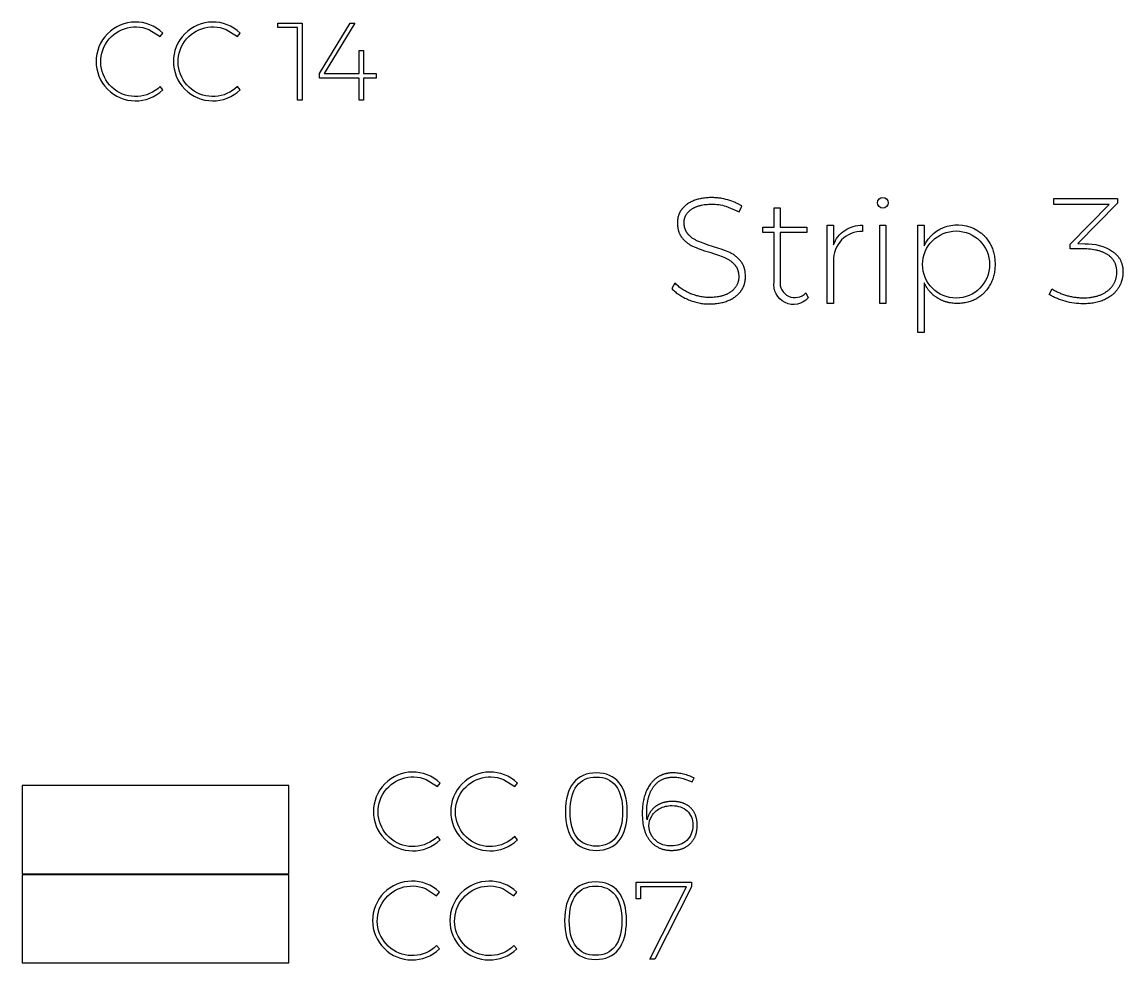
# Model space of a CAD drawing. Header units: millimetres. Extents: x -1043 to -744, y -1370 to -1206.
# Drawn here: x -837.28 to -805.95, y -1317.79 to -1291.02 of the extents above; entities that cross this region are included whole.
import ezdxf

# ---------------------------------------------------------------- set-up
doc = ezdxf.new("R2010")
doc.units = ezdxf.units.MM
doc.header["$MEASUREMENT"] = 0
doc.layers.add('Electronics$CUT3', color=178, linetype='Continuous', true_color=0x000000)
doc.layers.add('Electronics$ENGRAVE1', color=5, linetype='Continuous', true_color=0x0000ff)

msp = doc.modelspace()

# ---------------------------------------------------------------- linework, layer by layer
at = {"layer": 'Electronics$CUT3'}
for points in [[(-825.776, -1312.572), (-825.46, -1312.772), (-825.382, -1312.672, 2.359226), (-825.378, -1314.283), (-825.46, -1314.193, -1.864699)], [(-823.576, -1312.572), (-823.26, -1312.772), (-823.182, -1312.672, 2.359226), (-823.178, -1314.283), (-823.26, -1314.193, -1.864699)], [(-825.799, -1315.675), (-825.483, -1315.875), (-825.404, -1315.775, 2.359226), (-825.401, -1317.387), (-825.483, -1317.296, -1.864699)], [(-823.599, -1315.675), (-823.283, -1315.875), (-823.204, -1315.775, 2.359226), (-823.201, -1317.387), (-823.283, -1317.296, -1.864699)]]:
    msp.add_lwpolyline(points, format="xyb", close=True, dxfattribs=at)
for points in [[(-818.472, -1312.539), (-818.212, -1312.637), (-818.156, -1312.525), (-818.191, -1312.509), (-818.227, -1312.494), (-818.264, -1312.479), (-818.301, -1312.466), (-818.339, -1312.453), (-818.377, -1312.441), (-818.416, -1312.43), (-818.456, -1312.42), (-818.496, -1312.411), (-818.535, -1312.403), (-818.573, -1312.396), (-818.611, -1312.391), (-818.648, -1312.386), (-818.685, -1312.383), (-818.721, -1312.381), (-818.756, -1312.381), (-818.79, -1312.381), (-818.806, -1312.382), (-818.823, -1312.383), (-818.839, -1312.384), (-818.855, -1312.386), (-818.871, -1312.388), (-818.887, -1312.39), (-818.902, -1312.392), (-818.918, -1312.395), (-818.933, -1312.398), (-818.948, -1312.401), (-818.963, -1312.405), (-818.978, -1312.408), (-818.993, -1312.412), (-819.008, -1312.417), (-819.022, -1312.421), (-819.036, -1312.426), (-819.051, -1312.432), (-819.065, -1312.437), (-819.079, -1312.443), (-819.093, -1312.449), (-819.106, -1312.455), (-819.12, -1312.462), (-819.133, -1312.469), (-819.146, -1312.476), (-819.159, -1312.483), (-819.172, -1312.491), (-819.185, -1312.499), (-819.198, -1312.507), (-819.21, -1312.516), (-819.223, -1312.525), (-819.235, -1312.534), (-819.247, -1312.543), (-819.259, -1312.553), (-819.271, -1312.563), (-819.282, -1312.573), (-819.294, -1312.583), (-819.305, -1312.593), (-819.316, -1312.604), (-819.326, -1312.615), (-819.337, -1312.626), (-819.348, -1312.637), (-819.358, -1312.649), (-819.368, -1312.661), (-819.378, -1312.673), (-819.388, -1312.685), (-819.397, -1312.698), (-819.416, -1312.723), (-819.434, -1312.75), (-819.451, -1312.777), (-819.467, -1312.806), (-819.483, -1312.835), (-819.498, -1312.865), (-819.513, -1312.896), (-819.526, -1312.928), (-819.539, -1312.961), (-819.551, -1312.995), (-819.562, -1313.029), (-819.573, -1313.064), (-819.582, -1313.099), (-819.591, -1313.136), (-819.599, -1313.172), (-819.606, -1313.21), (-819.612, -1313.248), (-819.618, -1313.287), (-819.622, -1313.327), (-819.626, -1313.367), (-819.629, -1313.408), (-819.631, -1313.45), (-819.632, -1313.492), (-819.633, -1313.536), (-819.632, -1313.598), (-819.629, -1313.658), (-819.625, -1313.716), (-819.619, -1313.773), (-819.615, -1313.801), (-819.611, -1313.828), (-819.606, -1313.855), (-819.601, -1313.881), (-819.596, -1313.907), (-819.59, -1313.932), (-819.584, -1313.957), (-819.577, -1313.982), (-819.57, -1314.006), (-819.562, -1314.03), (-819.554, -1314.053), (-819.546, -1314.075), (-819.537, -1314.098), (-819.528, -1314.12), (-819.518, -1314.141), (-819.508, -1314.162), (-819.497, -1314.182), (-819.486, -1314.202), (-819.475, -1314.222), (-819.463, -1314.241), (-819.45, -1314.26), (-819.437, -1314.278), (-819.424, -1314.296), (-819.411, -1314.313), (-819.396, -1314.33), (-819.382, -1314.346), (-819.367, -1314.362), (-819.352, -1314.377), (-819.337, -1314.392), (-819.321, -1314.406), (-819.305, -1314.42), (-819.289, -1314.433), (-819.272, -1314.446), (-819.255, -1314.458), (-819.237, -1314.469), (-819.22, -1314.48), (-819.202, -1314.49), (-819.183, -1314.5), (-819.164, -1314.51), (-819.145, -1314.519), (-819.126, -1314.527), (-819.106, -1314.535), (-819.086, -1314.542), (-819.066, -1314.549), (-819.045, -1314.555), (-819.024, -1314.56), (-819.002, -1314.565), (-818.98, -1314.57), (-818.958, -1314.574), (-818.936, -1314.577), (-818.913, -1314.58), (-818.89, -1314.583), (-818.866, -1314.585), (-818.843, -1314.586), (-818.819, -1314.587), (-818.794, -1314.587), (-818.773, -1314.587), (-818.753, -1314.586), (-818.733, -1314.585), (-818.713, -1314.584), (-818.694, -1314.582), (-818.674, -1314.58), (-818.655, -1314.578), (-818.637, -1314.575), (-818.618, -1314.572), (-818.6, -1314.568), (-818.582, -1314.564), (-818.564, -1314.56), (-818.547, -1314.555), (-818.53, -1314.55), (-818.513, -1314.545), (-818.496, -1314.539), (-818.48, -1314.533), (-818.463, -1314.526), (-818.448, -1314.519), (-818.432, -1314.512), (-818.417, -1314.504), (-818.402, -1314.496), (-818.387, -1314.488), (-818.372, -1314.479), (-818.358, -1314.47), (-818.344, -1314.46), (-818.33, -1314.45), (-818.317, -1314.44), (-818.303, -1314.429), (-818.29, -1314.418), (-818.278, -1314.406), (-818.265, -1314.395), (-818.253, -1314.382), (-818.241, -1314.37), (-818.23, -1314.357), (-818.219, -1314.344), (-818.208, -1314.331), (-818.198, -1314.318), (-818.188, -1314.304), (-818.179, -1314.29), (-818.17, -1314.276), (-818.161, -1314.261), (-818.153, -1314.246), (-818.145, -1314.231), (-818.138, -1314.216), (-818.13, -1314.2), (-818.124, -1314.184), (-818.117, -1314.168), (-818.111, -1314.152), (-818.106, -1314.135), (-818.101, -1314.118), (-818.096, -1314.101), (-818.091, -1314.083), (-818.087, -1314.066), (-818.084, -1314.048), (-818.08, -1314.029), (-818.077, -1314.011), (-818.075, -1313.992), (-818.073, -1313.973), (-818.071, -1313.954), (-818.07, -1313.934), (-818.069, -1313.914), (-818.068, -1313.894), (-818.068, -1313.874), (-818.068, -1313.854), (-818.069, -1313.835), (-818.07, -1313.815), (-818.071, -1313.797), (-818.073, -1313.778), (-818.075, -1313.76), (-818.077, -1313.742), (-818.08, -1313.724), (-818.083, -1313.706), (-818.086, -1313.689), (-818.09, -1313.672), (-818.094, -1313.655), (-818.099, -1313.639), (-818.104, -1313.623), (-818.109, -1313.607), (-818.115, -1313.591), (-818.121, -1313.576), (-818.127, -1313.561), (-818.134, -1313.546), (-818.141, -1313.531), (-818.149, -1313.517), (-818.157, -1313.503), (-818.165, -1313.489), (-818.174, -1313.475), (-818.183, -1313.462), (-818.192, -1313.449), (-818.202, -1313.436), (-818.212, -1313.423), (-818.222, -1313.411), (-818.233, -1313.399), (-818.244, -1313.387), (-818.256, -1313.376), (-818.268, -1313.365), (-818.28, -1313.354), (-818.292, -1313.343), (-818.305, -1313.333), (-818.318, -1313.324), (-818.331, -1313.314), (-818.345, -1313.305), (-818.358, -1313.297), (-818.372, -1313.288), (-818.387, -1313.28), (-818.401, -1313.273), (-818.416, -1313.265), (-818.431, -1313.258), (-818.446, -1313.252), (-818.462, -1313.246), (-818.478, -1313.24), (-818.494, -1313.234), (-818.511, -1313.229), (-818.527, -1313.224), (-818.544, -1313.22), (-818.562, -1313.216), (-818.579, -1313.212), (-818.597, -1313.209), (-818.615, -1313.206), (-818.633, -1313.203), (-818.652, -1313.201), (-818.671, -1313.199), (-818.69, -1313.197), (-818.709, -1313.196), (-818.729, -1313.195), (-818.749, -1313.195), (-818.769, -1313.194), (-818.804, -1313.195), (-818.839, -1313.197), (-818.872, -1313.199), (-818.906, -1313.203), (-818.922, -1313.205), (-818.938, -1313.208), (-818.954, -1313.211), (-818.969, -1313.214), (-818.985, -1313.217), (-819, -1313.221), (-819.015, -1313.225), (-819.03, -1313.229), (-819.045, -1313.233), (-819.06, -1313.238), (-819.074, -1313.243), (-819.088, -1313.248), (-819.102, -1313.254), (-819.116, -1313.26), (-819.13, -1313.266), (-819.143, -1313.272), (-819.157, -1313.278), (-819.17, -1313.285), (-819.183, -1313.292), (-819.195, -1313.3), (-819.208, -1313.308), (-819.22, -1313.315), (-819.233, -1313.324), (-819.245, -1313.332), (-819.256, -1313.341), (-819.268, -1313.35), (-819.279, -1313.359), (-819.29, -1313.368), (-819.301, -1313.378), (-819.312, -1313.387), (-819.322, -1313.397), (-819.332, -1313.408), (-819.342, -1313.418), (-819.351, -1313.429), (-819.36, -1313.439), (-819.369, -1313.45), (-819.378, -1313.462), (-819.387, -1313.473), (-819.395, -1313.485), (-819.403, -1313.496), (-819.41, -1313.508), (-819.418, -1313.521), (-819.425, -1313.533), (-819.432, -1313.546), (-819.439, -1313.559), (-819.445, -1313.572), (-819.451, -1313.585), (-819.457, -1313.599), (-819.463, -1313.612), (-819.468, -1313.626), (-819.473, -1313.64), (-819.478, -1313.655), (-819.483, -1313.669), (-819.487, -1313.684), (-819.491, -1313.699), (-819.495, -1313.714), (-819.499, -1313.663), (-819.502, -1313.612), (-819.504, -1313.563), (-819.504, -1313.514), (-819.504, -1313.455), (-819.501, -1313.398), (-819.497, -1313.343), (-819.492, -1313.289), (-819.485, -1313.237), (-819.481, -1313.211), (-819.476, -1313.186), (-819.472, -1313.161), (-819.466, -1313.137), (-819.461, -1313.113), (-819.455, -1313.09), (-819.448, -1313.067), (-819.442, -1313.044), (-819.434, -1313.022), (-819.427, -1313), (-819.419, -1312.979), (-819.411, -1312.958), (-819.402, -1312.937), (-819.393, -1312.917), (-819.383, -1312.897), (-819.373, -1312.878), (-819.363, -1312.859), (-819.352, -1312.841), (-819.341, -1312.822), (-819.33, -1312.805), (-819.318, -1312.787), (-819.306, -1312.77), (-819.293, -1312.754), (-819.28, -1312.738), (-819.267, -1312.723), (-819.254, -1312.708), (-819.24, -1312.693), (-819.226, -1312.679), (-819.211, -1312.666), (-819.196, -1312.653), (-819.181, -1312.641), (-819.166, -1312.629), (-819.15, -1312.618), (-819.134, -1312.607), (-819.118, -1312.597), (-819.101, -1312.587), (-819.084, -1312.578), (-819.067, -1312.57), (-819.049, -1312.562), (-819.031, -1312.554), (-819.013, -1312.547), (-818.994, -1312.54), (-818.975, -1312.534), (-818.956, -1312.529), (-818.937, -1312.524), (-818.917, -1312.52), (-818.897, -1312.516), (-818.876, -1312.512), (-818.856, -1312.509), (-818.835, -1312.507), (-818.813, -1312.505), (-818.791, -1312.504), (-818.769, -1312.503), (-818.747, -1312.503), (-818.714, -1312.503), (-818.681, -1312.505), (-818.647, -1312.508), (-818.613, -1312.512), (-818.578, -1312.517), (-818.543, -1312.523), (-818.508, -1312.53)], [(-837.279, -1315.25), (-829.691, -1315.25), (-829.691, -1312.742), (-837.279, -1312.742)], [(-837.279, -1317.79), (-829.691, -1317.79), (-829.691, -1315.282), (-837.279, -1315.282)], [(-819.806, -1315.493), (-818.235, -1315.493), (-818.235, -1315.622), (-819.274, -1317.681), (-819.415, -1317.681), (-818.372, -1315.622), (-819.684, -1315.622), (-819.684, -1315.963), (-819.806, -1315.963)]]:
    msp.add_lwpolyline(points, close=True, dxfattribs=at)
for points, knots in [([(-820.285, -1312.666, -12.989), (-820.134, -1312.855, -12.989), (-820.058, -1313.128, -12.989), (-820.058, -1313.482, -12.989), (-820.058, -1313.837, -12.989), (-820.134, -1314.11, -12.989), (-820.285, -1314.301, -12.989), (-820.436, -1314.492, -12.989), (-820.654, -1314.587, -12.989), (-820.938, -1314.587, -12.989), (-821.219, -1314.587, -12.989), (-821.436, -1314.492, -12.989), (-821.589, -1314.301, -12.989), (-821.741, -1314.11, -12.989), (-821.817, -1313.837, -12.989), (-821.817, -1313.482, -12.989), (-821.817, -1313.13, -12.989), (-821.741, -1312.858, -12.989), (-821.589, -1312.667, -12.989), (-821.436, -1312.476, -12.989), (-821.219, -1312.381, -12.989), (-820.938, -1312.381, -12.989), (-820.654, -1312.381, -12.989), (-820.436, -1312.476, -12.989), (-820.285, -1312.666, -12.989)], [0, 0, 0, 0, 1, 1, 1, 2, 2, 2, 3, 3, 3, 4, 4, 4, 5, 5, 5, 6, 6, 6, 7, 7, 7, 8, 8, 8, 8]), ([(-821.493, -1312.752, -12.989), (-821.621, -1312.92, -12.989), (-821.686, -1313.163, -12.989), (-821.686, -1313.482, -12.989), (-821.686, -1313.802, -12.989), (-821.621, -1314.046, -12.989), (-821.493, -1314.215, -12.989), (-821.365, -1314.384, -12.989), (-821.18, -1314.468, -12.989), (-820.938, -1314.468, -12.989), (-820.696, -1314.468, -12.989), (-820.511, -1314.384, -12.989), (-820.382, -1314.215, -12.989), (-820.254, -1314.046, -12.989), (-820.19, -1313.802, -12.989), (-820.19, -1313.482, -12.989), (-820.19, -1313.163, -12.989), (-820.254, -1312.92, -12.989), (-820.382, -1312.752, -12.989), (-820.511, -1312.584, -12.989), (-820.696, -1312.5, -12.989), (-820.938, -1312.5, -12.989), (-821.18, -1312.5, -12.989), (-821.365, -1312.584, -12.989), (-821.493, -1312.752, -12.989)], [0, 0, 0, 0, 1, 1, 1, 2, 2, 2, 3, 3, 3, 4, 4, 4, 5, 5, 5, 6, 6, 6, 7, 7, 7, 8, 8, 8, 8]), ([(-819.132, -1313.395, -12.989), (-819.232, -1313.449, -12.989), (-819.309, -1313.52, -12.989), (-819.362, -1313.609, -12.989), (-819.415, -1313.698, -12.989), (-819.442, -1313.792, -12.989), (-819.442, -1313.892, -12.989), (-819.442, -1313.978, -12.989), (-819.419, -1314.064, -12.989), (-819.373, -1314.152, -12.989), (-819.327, -1314.24, -12.989), (-819.256, -1314.313, -12.989), (-819.16, -1314.373, -12.989), (-819.064, -1314.432, -12.989), (-818.947, -1314.462, -12.989), (-818.81, -1314.462, -12.989), (-818.626, -1314.462, -12.989), (-818.477, -1314.409, -12.989), (-818.364, -1314.302, -12.989), (-818.25, -1314.196, -12.989), (-818.193, -1314.052, -12.989), (-818.193, -1313.87, -12.989), (-818.193, -1313.699, -12.989), (-818.246, -1313.564, -12.989), (-818.353, -1313.464, -12.989), (-818.459, -1313.363, -12.989), (-818.603, -1313.313, -12.989), (-818.785, -1313.313, -12.989), (-818.916, -1313.313, -12.989), (-819.032, -1313.34, -12.989), (-819.132, -1313.395, -12.989)], [0, 0, 0, 0, 1, 1, 1, 2, 2, 2, 3, 3, 3, 4, 4, 4, 5, 5, 5, 6, 6, 6, 7, 7, 7, 8, 8, 8, 9, 9, 9, 10, 10, 10, 10]), ([(-820.308, -1315.769), (-820.157, -1315.959), (-820.081, -1316.231), (-820.081, -1316.586), (-820.081, -1316.94), (-820.157, -1317.213), (-820.308, -1317.404), (-820.459, -1317.595), (-820.677, -1317.69), (-820.961, -1317.69), (-821.242, -1317.69), (-821.459, -1317.595), (-821.611, -1317.404), (-821.764, -1317.213), (-821.84, -1316.94), (-821.84, -1316.586), (-821.84, -1316.233), (-821.764, -1315.961), (-821.611, -1315.77), (-821.459, -1315.579), (-821.242, -1315.484), (-820.961, -1315.484), (-820.677, -1315.484), (-820.459, -1315.579), (-820.308, -1315.769)], [0, 0, 0, 0, 1, 1, 1, 2, 2, 2, 3, 3, 3, 4, 4, 4, 5, 5, 5, 6, 6, 6, 7, 7, 7, 8, 8, 8, 8]), ([(-821.516, -1315.855), (-821.644, -1316.023), (-821.708, -1316.266), (-821.708, -1316.586), (-821.708, -1316.905), (-821.644, -1317.149), (-821.516, -1317.318), (-821.388, -1317.487), (-821.203, -1317.571), (-820.961, -1317.571), (-820.719, -1317.571), (-820.533, -1317.487), (-820.405, -1317.318), (-820.277, -1317.149), (-820.213, -1316.905), (-820.213, -1316.586), (-820.213, -1316.266), (-820.277, -1316.023), (-820.405, -1315.855), (-820.533, -1315.687), (-820.719, -1315.603), (-820.961, -1315.603), (-821.203, -1315.603), (-821.388, -1315.687), (-821.516, -1315.855)], [0, 0, 0, 0, 1, 1, 1, 2, 2, 2, 3, 3, 3, 4, 4, 4, 5, 5, 5, 6, 6, 6, 7, 7, 7, 8, 8, 8, 8])]:
    msp.add_open_spline(points, degree=3, knots=knots, dxfattribs=at)
at = {"layer": 'Electronics$ENGRAVE1'}
for points in [[(-833.667, -1291.236), (-833.351, -1291.437), (-833.273, -1291.337, 2.359226), (-833.27, -1292.948), (-833.351, -1292.857, -1.864699)], [(-831.467, -1291.236), (-831.151, -1291.437), (-831.073, -1291.337, 2.359226), (-831.07, -1292.948), (-831.151, -1292.857, -1.864699)], [(-806.248, -1297.548), (-806.23, -1297.562), (-806.212, -1297.575), (-806.195, -1297.589), (-806.179, -1297.603), (-806.163, -1297.618), (-806.148, -1297.632), (-806.133, -1297.647), (-806.119, -1297.663), (-806.105, -1297.678), (-806.093, -1297.694), (-806.08, -1297.71), (-806.068, -1297.727), (-806.057, -1297.744), (-806.047, -1297.761), (-806.036, -1297.778), (-806.027, -1297.796), (-806.018, -1297.814), (-806.01, -1297.832), (-806.002, -1297.851), (-805.995, -1297.87), (-805.988, -1297.889), (-805.982, -1297.909), (-805.977, -1297.928), (-805.972, -1297.949), (-805.967, -1297.969), (-805.964, -1297.99), (-805.961, -1298.011), (-805.958, -1298.032), (-805.956, -1298.054), (-805.954, -1298.076), (-805.954, -1298.098), (-805.953, -1298.12), (-805.954, -1298.154), (-805.955, -1298.187), (-805.958, -1298.219), (-805.962, -1298.251), (-805.964, -1298.267), (-805.967, -1298.282), (-805.969, -1298.298), (-805.973, -1298.314), (-805.976, -1298.329), (-805.979, -1298.344), (-805.983, -1298.359), (-805.987, -1298.374), (-805.992, -1298.389), (-805.997, -1298.404), (-806.001, -1298.418), (-806.007, -1298.433), (-806.012, -1298.447), (-806.018, -1298.462), (-806.024, -1298.476), (-806.03, -1298.49), (-806.037, -1298.504), (-806.043, -1298.518), (-806.051, -1298.531), (-806.058, -1298.545), (-806.065, -1298.559), (-806.073, -1298.572), (-806.081, -1298.585), (-806.09, -1298.598), (-806.099, -1298.611), (-806.107, -1298.624), (-806.117, -1298.637), (-806.126, -1298.649), (-806.135, -1298.661), (-806.145, -1298.673), (-806.155, -1298.685), (-806.166, -1298.697), (-806.176, -1298.708), (-806.187, -1298.72), (-806.198, -1298.731), (-806.209, -1298.742), (-806.221, -1298.753), (-806.232, -1298.763), (-806.244, -1298.774), (-806.256, -1298.784), (-806.269, -1298.794), (-806.281, -1298.804), (-806.294, -1298.813), (-806.307, -1298.823), (-806.334, -1298.841), (-806.362, -1298.859), (-806.391, -1298.876), (-806.42, -1298.892), (-806.451, -1298.908), (-806.482, -1298.923), (-806.515, -1298.937), (-806.548, -1298.95), (-806.582, -1298.962), (-806.616, -1298.973), (-806.651, -1298.983), (-806.687, -1298.993), (-806.724, -1299.001), (-806.761, -1299.009), (-806.799, -1299.016), (-806.838, -1299.022), (-806.877, -1299.027), (-806.917, -1299.031), (-806.958, -1299.034), (-806.999, -1299.036), (-807.041, -1299.037), (-807.084, -1299.038), (-807.149, -1299.037), (-807.214, -1299.033), (-807.279, -1299.028), (-807.344, -1299.02), (-807.409, -1299.009), (-807.473, -1298.997), (-807.538, -1298.982), (-807.603, -1298.965), (-807.666, -1298.946), (-807.728, -1298.926), (-807.788, -1298.904), (-807.817, -1298.892), (-807.845, -1298.88), (-807.874, -1298.867), (-807.901, -1298.855), (-807.928, -1298.841), (-807.955, -1298.828), (-807.981, -1298.814), (-808.007, -1298.799), (-808.032, -1298.784), (-808.057, -1298.769), (-807.972, -1298.615), (-807.949, -1298.63), (-807.926, -1298.643), (-807.903, -1298.657), (-807.879, -1298.67), (-807.855, -1298.683), (-807.83, -1298.695), (-807.805, -1298.707), (-807.779, -1298.719), (-807.753, -1298.73), (-807.727, -1298.741), (-807.673, -1298.762), (-807.617, -1298.781), (-807.56, -1298.799), (-807.531, -1298.807), (-807.502, -1298.815), (-807.473, -1298.822), (-807.443, -1298.829), (-807.414, -1298.835), (-807.385, -1298.84), (-807.355, -1298.845), (-807.326, -1298.85), (-807.296, -1298.854), (-807.267, -1298.857), (-807.237, -1298.86), (-807.208, -1298.863), (-807.178, -1298.865), (-807.148, -1298.866), (-807.118, -1298.867), (-807.088, -1298.867), (-807.034, -1298.866), (-806.98, -1298.864), (-806.929, -1298.86), (-806.878, -1298.855), (-806.854, -1298.851), (-806.829, -1298.848), (-806.805, -1298.843), (-806.782, -1298.839), (-806.759, -1298.834), (-806.736, -1298.829), (-806.713, -1298.823), (-806.691, -1298.817), (-806.669, -1298.81), (-806.648, -1298.804), (-806.627, -1298.796), (-806.606, -1298.789), (-806.586, -1298.781), (-806.566, -1298.772), (-806.546, -1298.763), (-806.527, -1298.754), (-806.508, -1298.745), (-806.49, -1298.735), (-806.472, -1298.724), (-806.454, -1298.714), (-806.437, -1298.702), (-806.419, -1298.691), (-806.403, -1298.679), (-806.386, -1298.667), (-806.371, -1298.654), (-806.355, -1298.641), (-806.34, -1298.628), (-806.326, -1298.614), (-806.312, -1298.601), (-806.299, -1298.587), (-806.286, -1298.573), (-806.274, -1298.558), (-806.262, -1298.544), (-806.25, -1298.529), (-806.239, -1298.514), (-806.229, -1298.498), (-806.219, -1298.482), (-806.21, -1298.467), (-806.201, -1298.45), (-806.193, -1298.434), (-806.185, -1298.417), (-806.178, -1298.4), (-806.171, -1298.383), (-806.165, -1298.366), (-806.159, -1298.348), (-806.154, -1298.33), (-806.149, -1298.312), (-806.144, -1298.294), (-806.141, -1298.275), (-806.137, -1298.256), (-806.135, -1298.237), (-806.132, -1298.218), (-806.131, -1298.198), (-806.129, -1298.178), (-806.129, -1298.158), (-806.128, -1298.137), (-806.129, -1298.117), (-806.129, -1298.097), (-806.131, -1298.078), (-806.132, -1298.059), (-806.134, -1298.04), (-806.137, -1298.021), (-806.14, -1298.003), (-806.144, -1297.985), (-806.148, -1297.967), (-806.153, -1297.95), (-806.158, -1297.933), (-806.164, -1297.916), (-806.17, -1297.9), (-806.177, -1297.883), (-806.184, -1297.868), (-806.192, -1297.852), (-806.2, -1297.837), (-806.209, -1297.822), (-806.218, -1297.807), (-806.227, -1297.793), (-806.238, -1297.779), (-806.248, -1297.765), (-806.259, -1297.752), (-806.271, -1297.738), (-806.283, -1297.726), (-806.296, -1297.713), (-806.309, -1297.701), (-806.323, -1297.689), (-806.337, -1297.677), (-806.351, -1297.666), (-806.367, -1297.655), (-806.382, -1297.644), (-806.398, -1297.634), (-806.415, -1297.624), (-806.432, -1297.614), (-806.449, -1297.605), (-806.467, -1297.596), (-806.485, -1297.587), (-806.503, -1297.579), (-806.522, -1297.571), (-806.541, -1297.563), (-806.561, -1297.556), (-806.581, -1297.549), (-806.602, -1297.542), (-806.623, -1297.535), (-806.644, -1297.529), (-806.666, -1297.523), (-806.688, -1297.518), (-806.71, -1297.513), (-806.733, -1297.508), (-806.78, -1297.5), (-806.829, -1297.492), (-806.879, -1297.486), (-806.931, -1297.482), (-806.985, -1297.479), (-807.04, -1297.477), (-807.097, -1297.476), (-807.455, -1297.476), (-807.455, -1297.339), (-806.346, -1296.217), (-807.921, -1296.217), (-807.921, -1296.042), (-806.107, -1296.042), (-806.107, -1296.179), (-807.234, -1297.327), (-807.042, -1297.331, -0.151558)], [(-814.911, -1298.871, -0.750475), (-815.879, -1298.41), (-815.879, -1297.011), (-816.204, -1297.011), (-816.204, -1296.857), (-815.879, -1296.857), (-815.879, -1296.307), (-815.709, -1296.307), (-815.709, -1296.857), (-814.953, -1296.857), (-814.953, -1297.011), (-815.709, -1297.011), (-815.709, -1298.389, 0.724121), (-814.979, -1298.726)], [(-813.872, -1296.949, -0.144787), (-813.362, -1296.797), (-813.362, -1296.981, 0.435043), (-814.189, -1297.822), (-814.189, -1299.025), (-814.369, -1299.025), (-814.369, -1296.802), (-814.189, -1296.802), (-814.189, -1297.361, -0.153652)], [(-810.112, -1296.94), (-810.082, -1296.959), (-810.052, -1296.978), (-810.024, -1296.998), (-809.996, -1297.019), (-809.983, -1297.03), (-809.969, -1297.041), (-809.956, -1297.052), (-809.943, -1297.063), (-809.931, -1297.075), (-809.918, -1297.087), (-809.906, -1297.099), (-809.894, -1297.111), (-809.882, -1297.124), (-809.87, -1297.136), (-809.859, -1297.149), (-809.848, -1297.162), (-809.826, -1297.189), (-809.805, -1297.217), (-809.785, -1297.246), (-809.766, -1297.275), (-809.748, -1297.306), (-809.73, -1297.337), (-809.713, -1297.369), (-809.698, -1297.402), (-809.684, -1297.435), (-809.67, -1297.469), (-809.658, -1297.503), (-809.647, -1297.538), (-809.637, -1297.573), (-809.628, -1297.609), (-809.62, -1297.645), (-809.613, -1297.682), (-809.607, -1297.72), (-809.602, -1297.758), (-809.598, -1297.796), (-809.596, -1297.835), (-809.594, -1297.875), (-809.593, -1297.915), (-809.594, -1297.955), (-809.596, -1297.994), (-809.598, -1298.033), (-809.602, -1298.071), (-809.607, -1298.109), (-809.613, -1298.146), (-809.62, -1298.183), (-809.628, -1298.219), (-809.637, -1298.255), (-809.647, -1298.29), (-809.658, -1298.324), (-809.67, -1298.358), (-809.684, -1298.392), (-809.698, -1298.425), (-809.713, -1298.457), (-809.73, -1298.489), (-809.748, -1298.521), (-809.766, -1298.551), (-809.785, -1298.581), (-809.805, -1298.609), (-809.826, -1298.637), (-809.847, -1298.664), (-809.87, -1298.69), (-809.881, -1298.703), (-809.893, -1298.716), (-809.905, -1298.728), (-809.917, -1298.74), (-809.93, -1298.752), (-809.942, -1298.763), (-809.955, -1298.775), (-809.968, -1298.786), (-809.995, -1298.808), (-810.022, -1298.829), (-810.051, -1298.849), (-810.08, -1298.868), (-810.11, -1298.886), (-810.125, -1298.895), (-810.14, -1298.904), (-810.156, -1298.912), (-810.172, -1298.92), (-810.187, -1298.927), (-810.203, -1298.935), (-810.219, -1298.942), (-810.236, -1298.949), (-810.252, -1298.955), (-810.269, -1298.962), (-810.302, -1298.973), (-810.336, -1298.984), (-810.37, -1298.994), (-810.405, -1299.002), (-810.441, -1299.009), (-810.477, -1299.015), (-810.513, -1299.02), (-810.55, -1299.024), (-810.588, -1299.027), (-810.626, -1299.029), (-810.665, -1299.029), (-810.705, -1299.029), (-810.744, -1299.027), (-810.783, -1299.024), (-810.822, -1299.02), (-810.86, -1299.014), (-810.897, -1299.007), (-810.915, -1299.004), (-810.933, -1298.999), (-810.951, -1298.995), (-810.969, -1298.99), (-810.987, -1298.985), (-811.004, -1298.98), (-811.022, -1298.974), (-811.039, -1298.968), (-811.056, -1298.962), (-811.073, -1298.956), (-811.09, -1298.949), (-811.107, -1298.942), (-811.123, -1298.934), (-811.139, -1298.926), (-811.156, -1298.918), (-811.172, -1298.91), (-811.188, -1298.901), (-811.203, -1298.892), (-811.219, -1298.883), (-811.234, -1298.873), (-811.249, -1298.864), (-811.264, -1298.854), (-811.279, -1298.843), (-811.294, -1298.833), (-811.308, -1298.822), (-811.322, -1298.811), (-811.336, -1298.8), (-811.35, -1298.788), (-811.363, -1298.777), (-811.376, -1298.765), (-811.389, -1298.753), (-811.402, -1298.74), (-811.414, -1298.728), (-811.427, -1298.715), (-811.439, -1298.702), (-811.45, -1298.688), (-811.462, -1298.675), (-811.473, -1298.661), (-811.484, -1298.647), (-811.495, -1298.633), (-811.506, -1298.619), (-811.516, -1298.604), (-811.526, -1298.589), (-811.536, -1298.574), (-811.556, -1298.543), (-811.574, -1298.511), (-811.591, -1298.478), (-811.608, -1298.445), (-811.608, -1299.853), (-811.787, -1299.853), (-811.787, -1296.802), (-811.608, -1296.802), (-811.608, -1297.386, -0.441654)]]:
    msp.add_lwpolyline(points, format="xyb", close=True, dxfattribs=at)
for points in [[(-830, -1291.055), (-829.311, -1291.055), (-829.311, -1293.242), (-829.44, -1293.242), (-829.44, -1291.183), (-830, -1291.183)], [(-827.199, -1292.491), (-827.199, -1292.62), (-827.565, -1292.62), (-827.565, -1293.242), (-827.69, -1293.242), (-827.69, -1292.62), (-828.817, -1292.62), (-828.817, -1292.491), (-827.944, -1291.055), (-827.809, -1291.055), (-828.679, -1292.491), (-827.69, -1292.491), (-827.69, -1291.834), (-827.565, -1291.834), (-827.565, -1292.491)], [(-817.249, -1296.26), (-816.878, -1296.422), (-816.797, -1296.26), (-816.818, -1296.246), (-816.84, -1296.233), (-816.863, -1296.22), (-816.886, -1296.207), (-816.909, -1296.195), (-816.933, -1296.183), (-816.957, -1296.171), (-816.982, -1296.16), (-817.007, -1296.149), (-817.033, -1296.139), (-817.085, -1296.118), (-817.14, -1296.1), (-817.196, -1296.083), (-817.253, -1296.067), (-817.31, -1296.054), (-817.367, -1296.042), (-817.395, -1296.037), (-817.424, -1296.033), (-817.452, -1296.029), (-817.48, -1296.026), (-817.509, -1296.023), (-817.537, -1296.021), (-817.565, -1296.019), (-817.594, -1296.017), (-817.622, -1296.017), (-817.65, -1296.016), (-817.686, -1296.017), (-817.722, -1296.018), (-817.757, -1296.02), (-817.791, -1296.022), (-817.825, -1296.025), (-817.859, -1296.029), (-817.892, -1296.033), (-817.924, -1296.038), (-817.956, -1296.044), (-817.987, -1296.051), (-818.018, -1296.058), (-818.048, -1296.066), (-818.078, -1296.074), (-818.108, -1296.083), (-818.136, -1296.093), (-818.165, -1296.104), (-818.192, -1296.115), (-818.219, -1296.127), (-818.245, -1296.139), (-818.27, -1296.152), (-818.295, -1296.166), (-818.318, -1296.18), (-818.341, -1296.195), (-818.352, -1296.202), (-818.363, -1296.21), (-818.374, -1296.218), (-818.384, -1296.226), (-818.395, -1296.234), (-818.405, -1296.242), (-818.415, -1296.251), (-818.424, -1296.26), (-818.434, -1296.268), (-818.443, -1296.277), (-818.452, -1296.286), (-818.461, -1296.295), (-818.47, -1296.305), (-818.478, -1296.314), (-818.487, -1296.324), (-818.495, -1296.334), (-818.503, -1296.344), (-818.51, -1296.354), (-818.518, -1296.364), (-818.525, -1296.374), (-818.532, -1296.384), (-818.539, -1296.395), (-818.545, -1296.406), (-818.552, -1296.416), (-818.558, -1296.427), (-818.563, -1296.438), (-818.569, -1296.449), (-818.574, -1296.46), (-818.579, -1296.471), (-818.584, -1296.482), (-818.589, -1296.494), (-818.593, -1296.505), (-818.598, -1296.517), (-818.601, -1296.529), (-818.605, -1296.54), (-818.609, -1296.552), (-818.612, -1296.564), (-818.615, -1296.576), (-818.617, -1296.588), (-818.62, -1296.601), (-818.622, -1296.613), (-818.624, -1296.626), (-818.626, -1296.638), (-818.628, -1296.651), (-818.629, -1296.664), (-818.63, -1296.677), (-818.631, -1296.69), (-818.631, -1296.703), (-818.632, -1296.716), (-818.632, -1296.729), (-818.631, -1296.761), (-818.63, -1296.793), (-818.627, -1296.823), (-818.626, -1296.838), (-818.624, -1296.853), (-818.622, -1296.868), (-818.62, -1296.882), (-818.617, -1296.896), (-818.614, -1296.911), (-818.611, -1296.924), (-818.608, -1296.938), (-818.604, -1296.952), (-818.6, -1296.965), (-818.596, -1296.978), (-818.592, -1296.991), (-818.587, -1297.004), (-818.583, -1297.016), (-818.578, -1297.029), (-818.572, -1297.041), (-818.567, -1297.053), (-818.561, -1297.064), (-818.555, -1297.076), (-818.549, -1297.087), (-818.542, -1297.099), (-818.535, -1297.11), (-818.528, -1297.12), (-818.521, -1297.131), (-818.514, -1297.141), (-818.506, -1297.152), (-818.49, -1297.172), (-818.474, -1297.191), (-818.457, -1297.21), (-818.44, -1297.228), (-818.422, -1297.245), (-818.404, -1297.262), (-818.385, -1297.278), (-818.366, -1297.294), (-818.347, -1297.309), (-818.327, -1297.323), (-818.307, -1297.337), (-818.286, -1297.35), (-818.265, -1297.363), (-818.243, -1297.375), (-818.221, -1297.386), (-818.199, -1297.397), (-818.151, -1297.418), (-818.1, -1297.439), (-818.045, -1297.461), (-817.986, -1297.483), (-817.856, -1297.528), (-817.71, -1297.574), (-817.58, -1297.614), (-817.464, -1297.653), (-817.362, -1297.691), (-817.315, -1297.709), (-817.273, -1297.728), (-817.252, -1297.737), (-817.232, -1297.747), (-817.213, -1297.757), (-817.194, -1297.768), (-817.175, -1297.779), (-817.157, -1297.79), (-817.139, -1297.802), (-817.122, -1297.815), (-817.105, -1297.828), (-817.088, -1297.841), (-817.072, -1297.855), (-817.056, -1297.869), (-817.041, -1297.884), (-817.026, -1297.899), (-817.012, -1297.914), (-816.997, -1297.93), (-816.991, -1297.939), (-816.984, -1297.947), (-816.978, -1297.955), (-816.971, -1297.964), (-816.965, -1297.973), (-816.96, -1297.982), (-816.954, -1297.991), (-816.949, -1298), (-816.944, -1298.01), (-816.939, -1298.019), (-816.934, -1298.029), (-816.93, -1298.039), (-816.926, -1298.049), (-816.922, -1298.059), (-816.918, -1298.07), (-816.914, -1298.08), (-816.911, -1298.091), (-816.908, -1298.102), (-816.905, -1298.113), (-816.902, -1298.124), (-816.9, -1298.135), (-816.897, -1298.147), (-816.895, -1298.158), (-816.893, -1298.17), (-816.892, -1298.182), (-816.89, -1298.194), (-816.889, -1298.206), (-816.888, -1298.219), (-816.887, -1298.231), (-816.887, -1298.244), (-816.886, -1298.27), (-816.887, -1298.286), (-816.887, -1298.303), (-816.888, -1298.319), (-816.89, -1298.335), (-816.892, -1298.351), (-816.894, -1298.367), (-816.897, -1298.382), (-816.901, -1298.397), (-816.904, -1298.412), (-816.909, -1298.427), (-816.913, -1298.442), (-816.918, -1298.456), (-816.924, -1298.47), (-816.93, -1298.484), (-816.936, -1298.498), (-816.943, -1298.511), (-816.95, -1298.525), (-816.958, -1298.538), (-816.966, -1298.551), (-816.975, -1298.563), (-816.984, -1298.576), (-816.993, -1298.588), (-817.003, -1298.6), (-817.014, -1298.612), (-817.025, -1298.623), (-817.036, -1298.635), (-817.047, -1298.646), (-817.06, -1298.657), (-817.072, -1298.668), (-817.085, -1298.678), (-817.099, -1298.688), (-817.113, -1298.699), (-817.127, -1298.708), (-817.142, -1298.718), (-817.156, -1298.727), (-817.172, -1298.736), (-817.187, -1298.745), (-817.203, -1298.753), (-817.219, -1298.761), (-817.236, -1298.769), (-817.253, -1298.776), (-817.27, -1298.783), (-817.287, -1298.79), (-817.305, -1298.796), (-817.323, -1298.802), (-817.342, -1298.808), (-817.36, -1298.813), (-817.379, -1298.819), (-817.399, -1298.823), (-817.418, -1298.828), (-817.438, -1298.832), (-817.459, -1298.836), (-817.5, -1298.843), (-817.543, -1298.849), (-817.587, -1298.853), (-817.633, -1298.856), (-817.679, -1298.858), (-817.727, -1298.859), (-817.76, -1298.858), (-817.793, -1298.857), (-817.826, -1298.855), (-817.859, -1298.852), (-817.893, -1298.848), (-817.926, -1298.843), (-817.959, -1298.838), (-817.992, -1298.831), (-818.025, -1298.824), (-818.058, -1298.816), (-818.091, -1298.807), (-818.124, -1298.797), (-818.157, -1298.787), (-818.19, -1298.775), (-818.223, -1298.763), (-818.256, -1298.75), (-818.289, -1298.736), (-818.321, -1298.721), (-818.353, -1298.706), (-818.383, -1298.69), (-818.413, -1298.674), (-818.443, -1298.656), (-818.471, -1298.639), (-818.5, -1298.62), (-818.527, -1298.601), (-818.554, -1298.581), (-818.58, -1298.561), (-818.605, -1298.54), (-818.63, -1298.518), (-818.654, -1298.496), (-818.677, -1298.473), (-818.7, -1298.449), (-818.794, -1298.607), (-818.769, -1298.631), (-818.744, -1298.655), (-818.717, -1298.678), (-818.69, -1298.7), (-818.663, -1298.722), (-818.634, -1298.743), (-818.605, -1298.764), (-818.575, -1298.784), (-818.545, -1298.803), (-818.514, -1298.822), (-818.482, -1298.84), (-818.449, -1298.858), (-818.416, -1298.875), (-818.382, -1298.892), (-818.347, -1298.907), (-818.312, -1298.923), (-818.276, -1298.937), (-818.24, -1298.951), (-818.204, -1298.963), (-818.168, -1298.975), (-818.132, -1298.986), (-818.096, -1298.995), (-818.06, -1299.004), (-818.024, -1299.012), (-817.987, -1299.019), (-817.951, -1299.025), (-817.915, -1299.03), (-817.878, -1299.035), (-817.842, -1299.038), (-817.805, -1299.04), (-817.768, -1299.042), (-817.731, -1299.042), (-817.693, -1299.042), (-817.655, -1299.041), (-817.617, -1299.039), (-817.58, -1299.036), (-817.544, -1299.033), (-817.509, -1299.029), (-817.474, -1299.024), (-817.439, -1299.018), (-817.405, -1299.012), (-817.372, -1299.005), (-817.339, -1298.997), (-817.307, -1298.988), (-817.276, -1298.979), (-817.245, -1298.969), (-817.215, -1298.958), (-817.185, -1298.946), (-817.156, -1298.934), (-817.128, -1298.921), (-817.101, -1298.907), (-817.075, -1298.893), (-817.049, -1298.878), (-817.024, -1298.863), (-817, -1298.847), (-816.989, -1298.838), (-816.977, -1298.83), (-816.966, -1298.821), (-816.955, -1298.812), (-816.944, -1298.803), (-816.933, -1298.794), (-816.923, -1298.785), (-816.913, -1298.776), (-816.903, -1298.766), (-816.893, -1298.756), (-816.884, -1298.747), (-816.874, -1298.736), (-816.865, -1298.726), (-816.856, -1298.716), (-816.847, -1298.705), (-816.839, -1298.695), (-816.831, -1298.684), (-816.822, -1298.673), (-816.815, -1298.662), (-816.807, -1298.651), (-816.8, -1298.639), (-816.792, -1298.628), (-816.786, -1298.616), (-816.779, -1298.605), (-816.773, -1298.593), (-816.766, -1298.581), (-816.761, -1298.569), (-816.755, -1298.557), (-816.75, -1298.545), (-816.744, -1298.533), (-816.74, -1298.52), (-816.735, -1298.508), (-816.731, -1298.495), (-816.726, -1298.482), (-816.723, -1298.47), (-816.719, -1298.457), (-816.716, -1298.444), (-816.712, -1298.431), (-816.71, -1298.418), (-816.707, -1298.404), (-816.705, -1298.391), (-816.702, -1298.377), (-816.701, -1298.364), (-816.699, -1298.35), (-816.698, -1298.336), (-816.696, -1298.322), (-816.696, -1298.308), (-816.695, -1298.294), (-816.695, -1298.28), (-816.694, -1298.265), (-816.695, -1298.233), (-816.696, -1298.201), (-816.699, -1298.17), (-816.701, -1298.154), (-816.702, -1298.139), (-816.705, -1298.124), (-816.707, -1298.11), (-816.71, -1298.095), (-816.712, -1298.081), (-816.716, -1298.067), (-816.719, -1298.053), (-816.723, -1298.039), (-816.726, -1298.025), (-816.731, -1298.012), (-816.735, -1297.999), (-816.74, -1297.986), (-816.744, -1297.973), (-816.75, -1297.96), (-816.755, -1297.948), (-816.761, -1297.936), (-816.766, -1297.924), (-816.773, -1297.912), (-816.779, -1297.9), (-816.786, -1297.889), (-816.792, -1297.878), (-816.8, -1297.866), (-816.807, -1297.856), (-816.815, -1297.845), (-816.822, -1297.834), (-816.839, -1297.814), (-816.855, -1297.794), (-816.873, -1297.775), (-816.89, -1297.756), (-816.908, -1297.738), (-816.927, -1297.721), (-816.946, -1297.704), (-816.965, -1297.688), (-816.985, -1297.673), (-817.006, -1297.658), (-817.027, -1297.644), (-817.048, -1297.63), (-817.07, -1297.617), (-817.092, -1297.605), (-817.115, -1297.594), (-817.138, -1297.583), (-817.187, -1297.561), (-817.239, -1297.54), (-817.295, -1297.518), (-817.355, -1297.496), (-817.485, -1297.452), (-817.629, -1297.408), (-817.759, -1297.366), (-817.874, -1297.326), (-817.975, -1297.288), (-818.02, -1297.27), (-818.062, -1297.252), (-818.082, -1297.243), (-818.101, -1297.233), (-818.12, -1297.223), (-818.139, -1297.213), (-818.157, -1297.202), (-818.175, -1297.191), (-818.192, -1297.179), (-818.209, -1297.167), (-818.226, -1297.154), (-818.242, -1297.141), (-818.258, -1297.128), (-818.273, -1297.114), (-818.288, -1297.099), (-818.303, -1297.085), (-818.317, -1297.069), (-818.331, -1297.053), (-818.338, -1297.045), (-818.344, -1297.037), (-818.35, -1297.029), (-818.357, -1297.02), (-818.362, -1297.012), (-818.368, -1297.003), (-818.373, -1296.994), (-818.379, -1296.985), (-818.384, -1296.975), (-818.388, -1296.966), (-818.393, -1296.956), (-818.397, -1296.947), (-818.401, -1296.937), (-818.405, -1296.927), (-818.409, -1296.917), (-818.413, -1296.906), (-818.416, -1296.896), (-818.419, -1296.885), (-818.422, -1296.874), (-818.425, -1296.863), (-818.427, -1296.852), (-818.429, -1296.841), (-818.431, -1296.83), (-818.433, -1296.818), (-818.435, -1296.807), (-818.436, -1296.795), (-818.437, -1296.783), (-818.438, -1296.771), (-818.439, -1296.758), (-818.439, -1296.746), (-818.44, -1296.721), (-818.44, -1296.706), (-818.439, -1296.692), (-818.438, -1296.677), (-818.436, -1296.663), (-818.435, -1296.65), (-818.432, -1296.636), (-818.43, -1296.622), (-818.426, -1296.609), (-818.423, -1296.596), (-818.419, -1296.583), (-818.415, -1296.57), (-818.41, -1296.558), (-818.405, -1296.545), (-818.399, -1296.533), (-818.393, -1296.521), (-818.386, -1296.509), (-818.38, -1296.498), (-818.372, -1296.486), (-818.365, -1296.475), (-818.356, -1296.464), (-818.348, -1296.453), (-818.339, -1296.442), (-818.33, -1296.432), (-818.32, -1296.421), (-818.31, -1296.411), (-818.299, -1296.401), (-818.288, -1296.391), (-818.276, -1296.382), (-818.265, -1296.372), (-818.252, -1296.363), (-818.24, -1296.354), (-818.226, -1296.345), (-818.213, -1296.336), (-818.199, -1296.328), (-818.185, -1296.32), (-818.171, -1296.312), (-818.156, -1296.304), (-818.141, -1296.297), (-818.126, -1296.29), (-818.111, -1296.283), (-818.095, -1296.277), (-818.079, -1296.271), (-818.063, -1296.265), (-818.047, -1296.259), (-818.03, -1296.254), (-818.013, -1296.249), (-817.995, -1296.244), (-817.978, -1296.239), (-817.96, -1296.235), (-817.942, -1296.231), (-817.905, -1296.224), (-817.867, -1296.218), (-817.827, -1296.213), (-817.787, -1296.209), (-817.745, -1296.206), (-817.703, -1296.205), (-817.659, -1296.204), (-817.609, -1296.205), (-817.558, -1296.208), (-817.507, -1296.212), (-817.456, -1296.218), (-817.405, -1296.226), (-817.353, -1296.235), (-817.301, -1296.247)], [(-812.875, -1296.802), (-812.7, -1296.802), (-812.7, -1299.025), (-812.875, -1299.025)]]:
    msp.add_lwpolyline(points, close=True, dxfattribs=at)
for centre, radius in [((-812.785, -1296.164), 0.152), ((-810.701, -1297.921), 0.954)]:
    msp.add_circle(centre, radius, dxfattribs=at)

doc.saveas('drawing.dxf')
